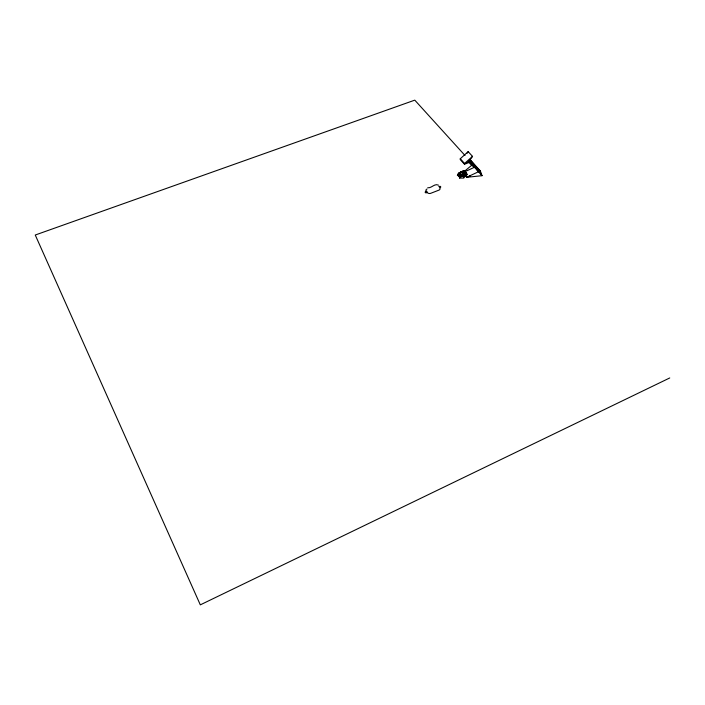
<?xml version="1.0" encoding="UTF-8"?>
<svg xmlns="http://www.w3.org/2000/svg" width="705" height="705" viewBox="0 0 705 705"><rect width="100%" height="100%" fill="white"/><g stroke="black" fill="none" stroke-linecap="round" stroke-linejoin="round"><path stroke-width="1.06" d="M464.26 170.857L463.388 171.35M464.304 171.782L464.833 172.346L464.172 172.496C464.992 169.782 462.339 171.526 464.71 171.544L464.419 174.302L465.379 174.426L464.727 174.329M464.031 170.663L463.308 171.156L464.595 172.84L463.088 173.747L464.886 173.439L462.947 171.227L458.876 172.848L460.814 175.007L464.895 173.386L462.947 171.289L460.585 172.425M463.705 171.747L464.11 170.76M463.793 171.571L463.67 170.883M466.948 174.822L464.472 172.663M464.939 174.382L465.873 174.884L465.168 174.32C469.468 175.184 465.088 172.513 464.163 171.8M459.122 175.554C457.598 176.902 459.237 174.258 459.36 176.338C456.54 178.55 474.13 169.782 460.391 176.541M459.554 178.048L462.85 175.043L463.811 178.083L459.563 178.057L462.806 175.113M464.63 172.716C465.177 171.438 464.093 172.073 464.665 172.513M464.146 171.051L463.723 171.244M461.026 172.39L462.207 171.606L460.876 172.346M457.563 175.536C458.743 173.483 458.964 173.906 459.352 173.738M463.925 175.413C465.556 175.792 462.304 174.972 464.851 174.549C462.48 174.311 462.048 177.316 464.595 175.563L464.621 174.629M465.062 176.047L464.533 176.462L465.467 175.51L464.287 176.488L465.529 174.972M458.409 176.1C458.497 170.716 457.245 175.404 459.413 176.849M459.396 175.501L458.497 174.946L458.541 174.214L459.792 173.536M460.991 174.875L459.237 172.831L458.814 174.056M459.237 172.901L457.615 175.519M460.277 158.757L460.206 159.515L464.507 164.247L469.019 162.52L469.133 161.357L472.509 156.36L468.164 151.654L460.277 158.757L464.577 163.489L464.507 164.247M459.598 176.937L458.417 176.003L458.911 175.36M459.316 175.016L459.387 175.157M459.484 176.417C459.061 177.801 459.607 174.963 459.308 176.038M459.387 176.893L459.36 176.338M460.55 174.311L459.73 173.879M461.634 175.853L459.942 176.506L460.004 175.845L463 174.787L462.471 174.999M459.686 173.721L461.088 174.514L460.374 173.219L458.329 174.056L460.286 176.03M460.682 175.783C460.295 175.466 460.621 176.321 461.079 175.281M461.088 174.514L460.374 173.219M462.348 176.03L461.537 176.497L462.339 176.135M461.458 175.386L461.986 175.175M463.3 171.764L461.854 172.002L463.088 173.747M462.947 171.227L462.022 171.421L462.947 171.65L462.515 171.377M462.101 174.373L462.974 176.179L464.137 175.36M463.643 171.148L464.049 171.103M463.952 174.32L463.493 174.602M464.022 173.456L463.978 173.016M464.146 171.236L464.331 170.725L463.537 170.998M463.987 174.461L463.405 174.567M464.489 175.413L464.56 174.725L464.049 175.007M464.727 174.487L465.282 174.593L464.48 175.051M460.347 176.144C464.903 175.897 464.718 173.844 464.886 173.439M464.71 173.359L464.198 173.254L464.886 174.082L463.784 173.016M464.947 174.232L465.133 173.095L463.405 171.112L464.348 170.777M464.886 175.263C466.349 173.509 462.991 174.382 463.026 175.977L464.146 176.726L463.167 175.889L464.154 174.47L463.67 174.866M470.711 160.749L470.587 161.921L480.061 171.341L470.94 160.669L480.334 170.892L481.991 175.695L466.595 177.316L465.265 175.827M463.696 176.444L463.961 176.303M464.498 175.298L465.177 174.725L464.454 175.298M464.895 174.902L462.806 176.056M475.064 167.623L475.144 166.918L464.322 172.011M469.151 160.352L479.153 171.694L480.29 171.253M480.264 171.456L476.051 166.565L475.919 167.737L480.061 171.341M464.939 172.284L464.216 171.5L472.13 164.926M464.639 171.967L464.701 172.452M464.833 172.346L464.304 172.293M458.955 173.844L458.84 173.915M465.873 174.902L465.362 175.607C465.564 174.549 464.119 176.065 465.185 174.787M466.128 173.368L465.864 173.007L465.926 173.518M463.802 175.386L464.472 175.58M464.701 176.215L463.846 176.488M464.745 174.972L464.19 175.298M465.406 175.21L464.903 175.14M427.283 192.491L426.516 192.782A0.899 0.617 2.3 0 1 425.291 192.544A0.899 0.617 2.3 0 1 425.6 191.707L426.763 191.196L427.433 192.668A2.388 1.639 2.5 0 0 430.711 193.311L438.889 190.147A2.379 1.63 2.8 0 0 439.7 187.927L440.308 187.459A0.89 0.608 2.9 0 0 440.607 186.631A0.89 0.608 2.9 0 0 439.382 186.393M461.044 176.268L461.881 175.968M464.436 172.082L464.489 172.61M465.635 174.822L465.133 174.417L465.802 174.849L465.221 176.188L465.714 174.681M465.212 175.66L465.406 175.06M465.697 174.849C466.851 175.298 465.679 174.197 465.106 176.197M465.282 175.457L464.93 175.942L465.335 174.699L465.159 175.184M464.877 174.408L463.282 176.127L463.696 174.963M463.511 175.624L463.255 176.576M463.264 176.312L464.101 176.576L463.335 176.224L463.449 175.483M463.282 175.43L463.273 176.611L463.731 174.928M465.741 175.078L465.494 175.695L465.547 174.399M463.167 176.135L464.331 174.611M464.595 175.192L464.454 174.673L463.044 175.492M464.225 176.047L464.172 176.188M463.335 176.241L463.423 176.479M457.334 175.571L459.404 172.998M467.045 153.32L468.164 151.654M463.308 171.086L465.326 173.219M460.92 172.505L462.224 171.465M463.714 175.986L463.652 175.915M466.216 172.901L465.397 173.139C463.044 177.158 467.283 174.699 466.393 174.338M464.965 175.933L465.362 175.483M460.576 172.452L461.052 172.011M463.352 175.589L465.318 174.523L464.665 174.47M463.846 175.113L463.449 175.615L464.348 174.734L463.802 175.087M465.608 175.668L464.11 176.849L463.167 176.329L463.714 176.699M465.635 174.338C466.437 174.637 462.974 177.951 465.141 176.232L463.934 176.691L465.265 175.668M460.726 172.443L461.079 171.985M460.506 176.285L461.819 176.065M464.295 174.946L463.758 173.862M464.295 176.356L463.987 176.514M472.509 156.36L464.577 163.489L469.812 161.101M461.149 172.152L462.172 171.641M461.502 171.518L460.955 171.941L462.912 171.579M465.018 176.003L463.449 176.673L464.665 176.488M463.555 170.769L464.057 170.689M460.048 176.056L458.303 174.144M464.154 174.567L464.736 174.25M669.75 377.95L200.317 604.855L35.25 235.021L414.778 100.145L465.018 155.497M464.242 174.699L464.842 174.523M461.898 171.747L461.334 172.179M463.943 176.585L464.586 176.4M479.197 171.333L480.334 170.892L466.595 177.316L470.438 175.836M461.493 171.562L462.41 171.535M461.537 171.703L462.224 171.456M463.352 171.227L464.71 171.544M475.144 166.918L474.465 167.182L471.451 165.19L469.019 162.52M460.33 173.659L459.81 173.624M458.488 174.602L459.466 176.03M458.514 174.972L459.942 176.506M460.638 174.258L461.132 174.065M469.689 162.265L470.817 161.833M466.666 174.981L467.001 174.065M427.697 187.794C431.786 188.253 434.483 183.185 438.466 185.142M461.061 176.409L460.339 176.47L461.052 176.365M466.208 172.84L466.261 174.461M462.295 176.417L460.321 176.409M462.127 171.641L462.736 171.668M464.198 174.065L464.947 174.056M464.119 176.735L463.335 176.514M465.6 174.664L465.503 175.175M438.827 186.376L439.409 187.045M463.132 176.453L463.582 176.823M476.677 169.526L479.153 171.694L476.43 168.98M469.133 161.357L481.991 175.695L480.643 172.972M464.093 173.13L465.15 174.206M461.854 172.002L463.114 173.412M426.375 191.416L426.217 191.231A2.379 1.63 2.4 0 1 426.12 189.689M463.273 175.88L463.441 176.356M426.675 189.196A2.379 1.63 2.4 0 1 427.054 189.01"/></g></svg>
